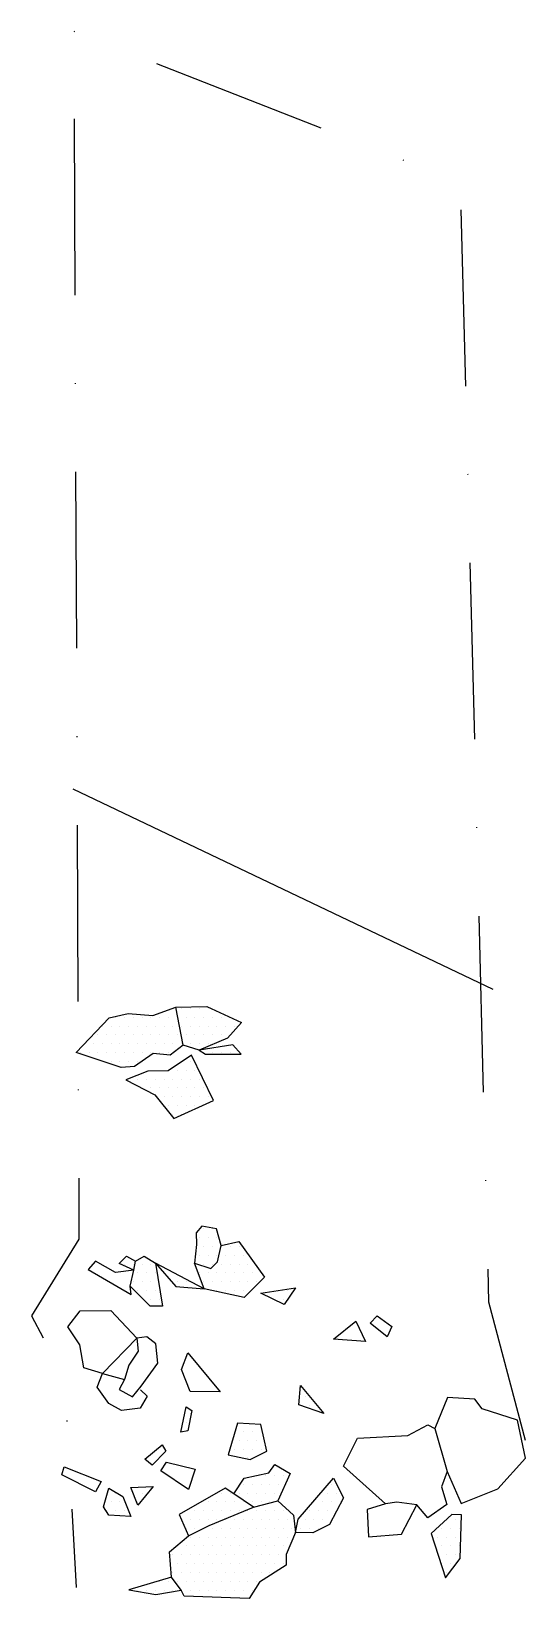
# Model space of a CAD drawing. Header units: metres. Extents: x -261 to -191, y -1541 to -1319.
import ezdxf

# ---------------------------------------------------------------- set-up
doc = ezdxf.new("R2010")
doc.units = ezdxf.units.M
doc.header["$LTSCALE"] = 25
doc.header["$MEASUREMENT"] = 0
doc.linetypes.add('STRICHPUNKTX2', pattern=[2, 1, -0.5, 0, -0.5])
doc.layers.get('0').update_dxf_attribs({"linetype": 'CONTINUOUS'})
for name, color, linetype in [('BEFUND', 1, 'CONTINUOUS'), ('GRABUNGSGRENZE', 3, 'STRICHPUNKTX2'), ('STEINE', 4, 'CONTINUOUS'), ('STEINESCHRAFF', 4, 'CONTINUOUS')]:
    doc.layers.add(name, color=color, linetype=linetype)

# ---------------------------------------------------------------- blocks, each defined once
blk = doc.blocks.new('*X1')
at = {"color": 0}
for p, q in [((-241.25, -1457.5), (-241.25, -1457.5)), ((-240, -1457.5), (-240, -1457.5)), ((-238.75, -1457.5), (-238.75, -1457.5)), ((-237.5, -1457.5), (-237.5, -1457.5)), ((-236.25, -1457.5), (-236.25, -1457.5)), ((-251.25, -1460), (-251.25, -1460)), ((-250, -1460), (-250, -1460)), ((-249.375, -1458.75), (-249.375, -1458.75)), ((-248.75, -1460), (-248.75, -1460)), ((-248.125, -1458.75), (-248.125, -1458.75)), ((-247.5, -1460), (-247.5, -1460)), ((-246.875, -1458.75), (-246.875, -1458.75)), ((-246.25, -1460), (-246.25, -1460)), ((-245.625, -1458.75), (-245.625, -1458.75)), ((-245, -1460), (-245, -1460)), ((-244.375, -1458.75), (-244.375, -1458.75)), ((-243.75, -1460), (-243.75, -1460)), ((-243.125, -1458.75), (-243.125, -1458.75)), ((-242.5, -1460), (-242.5, -1460)), ((-241.875, -1458.75), (-241.875, -1458.75)), ((-241.25, -1460), (-241.25, -1460)), ((-240.625, -1458.75), (-240.625, -1458.75)), ((-240, -1460), (-240, -1460)), ((-239.375, -1458.75), (-239.375, -1458.75)), ((-238.75, -1460), (-238.75, -1460)), ((-238.125, -1458.75), (-238.125, -1458.75)), ((-237.5, -1460), (-237.5, -1460)), ((-236.875, -1458.75), (-236.875, -1458.75)), ((-236.25, -1460), (-236.25, -1460)), ((-235.625, -1458.75), (-235.625, -1458.75)), ((-235, -1460), (-235, -1460)), ((-234.375, -1458.75), (-234.375, -1458.75)), ((-233.75, -1460), (-233.75, -1460)), ((-232.5, -1460), (-232.5, -1460)), ((-253.75, -1462.5), (-253.75, -1462.5)), ((-252.5, -1462.5), (-252.5, -1462.5)), ((-251.875, -1461.25), (-251.875, -1461.25)), ((-251.25, -1462.5), (-251.25, -1462.5)), ((-250.625, -1461.25), (-250.625, -1461.25)), ((-250, -1462.5), (-250, -1462.5)), ((-249.375, -1461.25), (-249.375, -1461.25)), ((-248.75, -1462.5), (-248.75, -1462.5)), ((-248.125, -1461.25), (-248.125, -1461.25)), ((-247.5, -1462.5), (-247.5, -1462.5)), ((-246.875, -1461.25), (-246.875, -1461.25)), ((-246.25, -1462.5), (-246.25, -1462.5)), ((-245.625, -1461.25), (-245.625, -1461.25)), ((-245, -1462.5), (-245, -1462.5)), ((-244.375, -1461.25), (-244.375, -1461.25)), ((-243.75, -1462.5), (-243.75, -1462.5)), ((-243.125, -1461.25), (-243.125, -1461.25)), ((-242.5, -1462.5), (-242.5, -1462.5)), ((-241.875, -1461.25), (-241.875, -1461.25)), ((-241.25, -1462.5), (-241.25, -1462.5)), ((-240.625, -1461.25), (-240.625, -1461.25)), ((-240, -1462.5), (-240, -1462.5)), ((-239.375, -1461.25), (-239.375, -1461.25)), ((-238.75, -1462.5), (-238.75, -1462.5)), ((-238.125, -1461.25), (-238.125, -1461.25)), ((-237.5, -1462.5), (-237.5, -1462.5)), ((-236.875, -1461.25), (-236.875, -1461.25)), ((-236.25, -1462.5), (-236.25, -1462.5)), ((-235.625, -1461.25), (-235.625, -1461.25)), ((-234.375, -1461.25), (-234.375, -1461.25)), ((-254.375, -1463.75), (-254.375, -1463.75)), ((-253.125, -1463.75), (-253.125, -1463.75)), ((-251.875, -1463.75), (-251.875, -1463.75)), ((-250.625, -1463.75), (-250.625, -1463.75)), ((-250, -1465), (-250, -1465)), ((-249.375, -1463.75), (-249.375, -1463.75)), ((-248.75, -1465), (-248.75, -1465)), ((-248.125, -1463.75), (-248.125, -1463.75)), ((-247.5, -1465), (-247.5, -1465)), ((-246.875, -1463.75), (-246.875, -1463.75)), ((-246.25, -1465), (-246.25, -1465)), ((-245.625, -1463.75), (-245.625, -1463.75)), ((-244.375, -1463.75), (-244.375, -1463.75)), ((-243.125, -1463.75), (-243.125, -1463.75)), ((-241.875, -1463.75), (-241.875, -1463.75)), ((-238.75, -1465), (-238.75, -1465)), ((-236.875, -1463.75), (-236.875, -1463.75)), ((-235.625, -1463.75), (-235.625, -1463.75)), ((-234.375, -1463.75), (-234.375, -1463.75)), ((-233.125, -1463.75), (-233.125, -1463.75)), ((-231.875, -1463.75), (-231.875, -1463.75)), ((-247.5, -1467.5), (-247.5, -1467.5)), ((-246.25, -1467.5), (-246.25, -1467.5)), ((-245, -1467.5), (-245, -1467.5)), ((-243.75, -1467.5), (-243.75, -1467.5)), ((-242.5, -1467.5), (-242.5, -1467.5)), ((-241.25, -1467.5), (-241.25, -1467.5)), ((-240.625, -1466.25), (-240.625, -1466.25)), ((-240, -1467.5), (-240, -1467.5)), ((-239.375, -1466.25), (-239.375, -1466.25)), ((-238.75, -1467.5), (-238.75, -1467.5)), ((-238.125, -1466.25), (-238.125, -1466.25)), ((-237.5, -1467.5), (-237.5, -1467.5)), ((-245.625, -1468.75), (-245.625, -1468.75)), ((-244.375, -1468.75), (-244.375, -1468.75)), ((-243.125, -1468.75), (-243.125, -1468.75)), ((-241.875, -1468.75), (-241.875, -1468.75)), ((-240.625, -1468.75), (-240.625, -1468.75)), ((-239.375, -1468.75), (-239.375, -1468.75)), ((-238.125, -1468.75), (-238.125, -1468.75)), ((-236.875, -1468.75), (-236.875, -1468.75)), ((-242.5, -1470), (-242.5, -1470)), ((-241.875, -1471.25), (-241.875, -1471.25)), ((-241.25, -1470), (-241.25, -1470)), ((-240.625, -1471.25), (-240.625, -1471.25)), ((-240, -1470), (-240, -1470)), ((-239.375, -1471.25), (-239.375, -1471.25)), ((-238.75, -1470), (-238.75, -1470)), ((-238.125, -1471.25), (-238.125, -1471.25)), ((-237.5, -1470), (-237.5, -1470)), ((-236.25, -1470), (-236.25, -1470)), ((-241.25, -1472.5), (-241.25, -1472.5)), ((-240, -1472.5), (-240, -1472.5)), ((-236.875, -1488.75), (-236.875, -1488.75)), ((-235.625, -1488.75), (-235.625, -1488.75)), ((-237.5, -1490), (-237.5, -1490)), ((-236.875, -1491.25), (-236.875, -1491.25)), ((-236.25, -1490), (-236.25, -1490)), ((-235.625, -1491.25), (-235.625, -1491.25)), ((-235, -1490), (-235, -1490)), ((-234.375, -1491.25), (-234.375, -1491.25)), ((-233.125, -1491.25), (-233.125, -1491.25)), ((-231.875, -1491.25), (-231.875, -1491.25)), ((-248.125, -1493.75), (-248.125, -1493.75)), ((-246.875, -1493.75), (-246.875, -1493.75)), ((-245.625, -1493.75), (-245.625, -1493.75)), ((-244.375, -1493.75), (-244.375, -1493.75)), ((-238.125, -1493.75), (-238.125, -1493.75)), ((-237.5, -1492.5), (-237.5, -1492.5)), ((-236.875, -1493.75), (-236.875, -1493.75)), ((-236.25, -1492.5), (-236.25, -1492.5)), ((-235.625, -1493.75), (-235.625, -1493.75)), ((-235, -1492.5), (-235, -1492.5)), ((-234.375, -1493.75), (-234.375, -1493.75)), ((-233.75, -1492.5), (-233.75, -1492.5)), ((-233.125, -1493.75), (-233.125, -1493.75)), ((-232.5, -1492.5), (-232.5, -1492.5)), ((-231.875, -1493.75), (-231.875, -1493.75)), ((-231.25, -1492.5), (-231.25, -1492.5)), ((-230.625, -1493.75), (-230.625, -1493.75)), ((-246.875, -1496.25), (-246.875, -1496.25)), ((-246.25, -1495), (-246.25, -1495)), ((-245.625, -1496.25), (-245.625, -1496.25)), ((-245, -1495), (-245, -1495)), ((-244.375, -1496.25), (-244.375, -1496.25)), ((-243.75, -1495), (-243.75, -1495)), ((-242.5, -1495), (-242.5, -1495)), ((-241.25, -1495), (-241.25, -1495)), ((-240.625, -1496.25), (-240.625, -1496.25)), ((-239.375, -1496.25), (-239.375, -1496.25)), ((-237.5, -1495), (-237.5, -1495)), ((-236.875, -1496.25), (-236.875, -1496.25)), ((-236.25, -1495), (-236.25, -1495)), ((-235.625, -1496.25), (-235.625, -1496.25)), ((-235, -1495), (-235, -1495)), ((-234.375, -1496.25), (-234.375, -1496.25)), ((-233.75, -1495), (-233.75, -1495)), ((-233.125, -1496.25), (-233.125, -1496.25)), ((-232.5, -1495), (-232.5, -1495)), ((-231.875, -1496.25), (-231.875, -1496.25)), ((-231.25, -1495), (-231.25, -1495)), ((-230.625, -1496.25), (-230.625, -1496.25)), ((-230, -1495), (-230, -1495)), ((-229.375, -1496.25), (-229.375, -1496.25)), ((-228.75, -1495), (-228.75, -1495)), ((-246.25, -1497.5), (-246.25, -1497.5)), ((-245, -1497.5), (-245, -1497.5)), ((-243.75, -1497.5), (-243.75, -1497.5)), ((-235, -1497.5), (-235, -1497.5)), ((-233.75, -1497.5), (-233.75, -1497.5)), ((-232.5, -1497.5), (-232.5, -1497.5)), ((-231.25, -1497.5), (-231.25, -1497.5)), ((-226.25, -1497.5), (-226.25, -1497.5)), ((-225, -1497.5), (-225, -1497.5)), ((-244.375, -1498.75), (-244.375, -1498.75)), ((-243.125, -1498.75), (-243.125, -1498.75)), ((-226.875, -1498.75), (-226.875, -1498.75)), ((-225.625, -1498.75), (-225.625, -1498.75)), ((-223.125, -1511.25), (-223.125, -1511.25)), ((-223.125, -1513.75), (-223.125, -1513.75)), ((-222.5, -1512.5), (-222.5, -1512.5)), ((-221.875, -1513.75), (-221.875, -1513.75)), ((-239.375, -1516.25), (-239.375, -1516.25)), ((-238.75, -1515), (-238.75, -1515)), ((-240, -1517.5), (-240, -1517.5)), ((-231.25, -1517.5), (-231.25, -1517.5)), ((-230, -1517.5), (-230, -1517.5)), ((-228.75, -1517.5), (-228.75, -1517.5)), ((-232.5, -1520), (-232.5, -1520)), ((-231.875, -1518.75), (-231.875, -1518.75)), ((-231.25, -1520), (-231.25, -1520)), ((-230.625, -1518.75), (-230.625, -1518.75)), ((-230, -1520), (-230, -1520)), ((-229.375, -1518.75), (-229.375, -1518.75)), ((-228.75, -1520), (-228.75, -1520)), ((-230.625, -1521.25), (-230.625, -1521.25)), ((-231.25, -1525), (-231.25, -1525)), ((-230, -1525), (-230, -1525)), ((-229.375, -1523.75), (-229.375, -1523.75)), ((-228.75, -1525), (-228.75, -1525)), ((-228.125, -1523.75), (-228.125, -1523.75)), ((-227.5, -1525), (-227.5, -1525)), ((-226.875, -1523.75), (-226.875, -1523.75)), ((-226.25, -1525), (-226.25, -1525)), ((-225.625, -1523.75), (-225.625, -1523.75)), ((-218.75, -1525), (-218.75, -1525)), ((-250, -1527.5), (-250, -1527.5)), ((-249.375, -1526.25), (-249.375, -1526.25)), ((-248.75, -1527.5), (-248.75, -1527.5)), ((-246.25, -1527.5), (-246.25, -1527.5)), ((-245.625, -1526.25), (-245.625, -1526.25)), ((-236.25, -1527.5), (-236.25, -1527.5)), ((-235, -1527.5), (-235, -1527.5)), ((-234.375, -1526.25), (-234.375, -1526.25)), ((-233.75, -1527.5), (-233.75, -1527.5)), ((-233.125, -1526.25), (-233.125, -1526.25)), ((-232.5, -1527.5), (-232.5, -1527.5)), ((-231.875, -1526.25), (-231.875, -1526.25)), ((-231.25, -1527.5), (-231.25, -1527.5)), ((-230.625, -1526.25), (-230.625, -1526.25)), ((-230, -1527.5), (-230, -1527.5)), ((-229.375, -1526.25), (-229.375, -1526.25)), ((-228.75, -1527.5), (-228.75, -1527.5)), ((-228.125, -1526.25), (-228.125, -1526.25)), ((-227.5, -1527.5), (-227.5, -1527.5)), ((-226.875, -1526.25), (-226.875, -1526.25)), ((-226.25, -1527.5), (-226.25, -1527.5)), ((-221.25, -1527.5), (-221.25, -1527.5)), ((-220, -1527.5), (-220, -1527.5)), ((-219.375, -1526.25), (-219.375, -1526.25)), ((-218.75, -1527.5), (-218.75, -1527.5)), ((-218.125, -1526.25), (-218.125, -1526.25)), ((-217.5, -1527.5), (-217.5, -1527.5)), ((-250.625, -1528.75), (-250.625, -1528.75)), ((-249.375, -1528.75), (-249.375, -1528.75)), ((-248.125, -1528.75), (-248.125, -1528.75)), ((-239.375, -1528.75), (-239.375, -1528.75)), ((-238.125, -1528.75), (-238.125, -1528.75)), ((-236.875, -1528.75), (-236.875, -1528.75)), ((-235.625, -1528.75), (-235.625, -1528.75)), ((-234.375, -1528.75), (-234.375, -1528.75)), ((-233.125, -1528.75), (-233.125, -1528.75)), ((-231.875, -1528.75), (-231.875, -1528.75)), ((-230.625, -1528.75), (-230.625, -1528.75)), ((-229.375, -1528.75), (-229.375, -1528.75)), ((-228.125, -1528.75), (-228.125, -1528.75)), ((-226.875, -1528.75), (-226.875, -1528.75)), ((-225.625, -1528.75), (-225.625, -1528.75)), ((-221.875, -1528.75), (-221.875, -1528.75)), ((-220.625, -1528.75), (-220.625, -1528.75)), ((-219.375, -1528.75), (-219.375, -1528.75)), ((-218.125, -1528.75), (-218.125, -1528.75)), ((-240, -1530), (-240, -1530)), ((-239.375, -1531.25), (-239.375, -1531.25)), ((-238.75, -1530), (-238.75, -1530)), ((-238.125, -1531.25), (-238.125, -1531.25)), ((-237.5, -1530), (-237.5, -1530)), ((-236.875, -1531.25), (-236.875, -1531.25)), ((-236.25, -1530), (-236.25, -1530)), ((-235.625, -1531.25), (-235.625, -1531.25)), ((-235, -1530), (-235, -1530)), ((-234.375, -1531.25), (-234.375, -1531.25)), ((-233.75, -1530), (-233.75, -1530)), ((-233.125, -1531.25), (-233.125, -1531.25)), ((-232.5, -1530), (-232.5, -1530)), ((-231.875, -1531.25), (-231.875, -1531.25)), ((-231.25, -1530), (-231.25, -1530)), ((-230.625, -1531.25), (-230.625, -1531.25)), ((-230, -1530), (-230, -1530)), ((-229.375, -1531.25), (-229.375, -1531.25)), ((-228.75, -1530), (-228.75, -1530)), ((-228.125, -1531.25), (-228.125, -1531.25)), ((-227.5, -1530), (-227.5, -1530)), ((-226.875, -1531.25), (-226.875, -1531.25)), ((-226.25, -1530), (-226.25, -1530)), ((-225.625, -1531.25), (-225.625, -1531.25)), ((-225, -1530), (-225, -1530)), ((-224.375, -1531.25), (-224.375, -1531.25)), ((-223.125, -1531.25), (-223.125, -1531.25)), ((-222.5, -1530), (-222.5, -1530)), ((-221.875, -1531.25), (-221.875, -1531.25)), ((-221.25, -1530), (-221.25, -1530)), ((-220.625, -1531.25), (-220.625, -1531.25)), ((-220, -1530), (-220, -1530)), ((-218.75, -1530), (-218.75, -1530)), ((-203.125, -1531.25), (-203.125, -1531.25)), ((-201.875, -1531.25), (-201.875, -1531.25)), ((-201.25, -1530), (-201.25, -1530)), ((-200.625, -1531.25), (-200.625, -1531.25)), ((-240.625, -1533.75), (-240.625, -1533.75)), ((-239.375, -1533.75), (-239.375, -1533.75)), ((-238.75, -1532.5), (-238.75, -1532.5)), ((-238.125, -1533.75), (-238.125, -1533.75)), ((-237.5, -1532.5), (-237.5, -1532.5)), ((-236.875, -1533.75), (-236.875, -1533.75)), ((-236.25, -1532.5), (-236.25, -1532.5)), ((-235.625, -1533.75), (-235.625, -1533.75)), ((-235, -1532.5), (-235, -1532.5)), ((-234.375, -1533.75), (-234.375, -1533.75)), ((-233.75, -1532.5), (-233.75, -1532.5)), ((-233.125, -1533.75), (-233.125, -1533.75)), ((-232.5, -1532.5), (-232.5, -1532.5)), ((-231.875, -1533.75), (-231.875, -1533.75)), ((-231.25, -1532.5), (-231.25, -1532.5)), ((-230.625, -1533.75), (-230.625, -1533.75)), ((-230, -1532.5), (-230, -1532.5)), ((-229.375, -1533.75), (-229.375, -1533.75)), ((-228.75, -1532.5), (-228.75, -1532.5)), ((-228.125, -1533.75), (-228.125, -1533.75)), ((-227.5, -1532.5), (-227.5, -1532.5)), ((-226.875, -1533.75), (-226.875, -1533.75)), ((-226.25, -1532.5), (-226.25, -1532.5)), ((-225.625, -1533.75), (-225.625, -1533.75)), ((-225, -1532.5), (-225, -1532.5)), ((-203.75, -1532.5), (-203.75, -1532.5)), ((-203.125, -1533.75), (-203.125, -1533.75)), ((-202.5, -1532.5), (-202.5, -1532.5)), ((-201.875, -1533.75), (-201.875, -1533.75)), ((-201.25, -1532.5), (-201.25, -1532.5)), ((-200.625, -1533.75), (-200.625, -1533.75)), ((-241.25, -1535), (-241.25, -1535)), ((-240.625, -1536.25), (-240.625, -1536.25)), ((-240, -1535), (-240, -1535)), ((-239.375, -1536.25), (-239.375, -1536.25)), ((-238.75, -1535), (-238.75, -1535)), ((-238.125, -1536.25), (-238.125, -1536.25)), ((-237.5, -1535), (-237.5, -1535)), ((-236.875, -1536.25), (-236.875, -1536.25)), ((-236.25, -1535), (-236.25, -1535)), ((-235.625, -1536.25), (-235.625, -1536.25)), ((-235, -1535), (-235, -1535)), ((-234.375, -1536.25), (-234.375, -1536.25)), ((-233.75, -1535), (-233.75, -1535)), ((-233.125, -1536.25), (-233.125, -1536.25)), ((-232.5, -1535), (-232.5, -1535)), ((-231.875, -1536.25), (-231.875, -1536.25)), ((-231.25, -1535), (-231.25, -1535)), ((-230.625, -1536.25), (-230.625, -1536.25)), ((-230, -1535), (-230, -1535)), ((-229.375, -1536.25), (-229.375, -1536.25)), ((-228.75, -1535), (-228.75, -1535)), ((-228.125, -1536.25), (-228.125, -1536.25)), ((-227.5, -1535), (-227.5, -1535)), ((-226.875, -1536.25), (-226.875, -1536.25)), ((-226.25, -1535), (-226.25, -1535)), ((-225.625, -1536.25), (-225.625, -1536.25)), ((-203.125, -1536.25), (-203.125, -1536.25)), ((-202.5, -1535), (-202.5, -1535)), ((-201.875, -1536.25), (-201.875, -1536.25)), ((-201.25, -1535), (-201.25, -1535)), ((-241.25, -1537.5), (-241.25, -1537.5)), ((-240, -1537.5), (-240, -1537.5)), ((-238.75, -1537.5), (-238.75, -1537.5)), ((-237.5, -1537.5), (-237.5, -1537.5)), ((-236.25, -1537.5), (-236.25, -1537.5)), ((-235, -1537.5), (-235, -1537.5)), ((-233.75, -1537.5), (-233.75, -1537.5)), ((-232.5, -1537.5), (-232.5, -1537.5)), ((-231.25, -1537.5), (-231.25, -1537.5)), ((-230, -1537.5), (-230, -1537.5)), ((-228.75, -1537.5), (-228.75, -1537.5)), ((-227.5, -1537.5), (-227.5, -1537.5)), ((-202.5, -1537.5), (-202.5, -1537.5)), ((-246.25, -1540), (-246.25, -1540)), ((-245, -1540), (-245, -1540)), ((-243.75, -1540), (-243.75, -1540)), ((-243.125, -1538.75), (-243.125, -1538.75)), ((-242.5, -1540), (-242.5, -1540)), ((-241.875, -1538.75), (-241.875, -1538.75)), ((-241.25, -1540), (-241.25, -1540)), ((-240.625, -1538.75), (-240.625, -1538.75)), ((-240, -1540), (-240, -1540)), ((-239.375, -1538.75), (-239.375, -1538.75)), ((-238.75, -1540), (-238.75, -1540)), ((-238.125, -1538.75), (-238.125, -1538.75)), ((-237.5, -1540), (-237.5, -1540)), ((-236.875, -1538.75), (-236.875, -1538.75)), ((-236.25, -1540), (-236.25, -1540)), ((-235.625, -1538.75), (-235.625, -1538.75)), ((-235, -1540), (-235, -1540)), ((-234.375, -1538.75), (-234.375, -1538.75)), ((-233.75, -1540), (-233.75, -1540)), ((-233.125, -1538.75), (-233.125, -1538.75)), ((-232.5, -1540), (-232.5, -1540)), ((-231.875, -1538.75), (-231.875, -1538.75)), ((-231.25, -1540), (-231.25, -1540)), ((-230.625, -1538.75), (-230.625, -1538.75)), ((-230, -1540), (-230, -1540)), ((-229.375, -1538.75), (-229.375, -1538.75))]:
    blk.add_line(p, q, dxfattribs=at)

msp = doc.modelspace()

# ---------------------------------------------------------------- linework, layer by layer
at = {"layer": 'BEFUND'}
msp.add_lwpolyline([(-195.86, -1454.82), (-255.37, -1426.37)], dxfattribs=at)
at = {"layer": 'GRABUNGSGRENZE', "flags": 128}
msp.add_lwpolyline([(-191.24, -1518.78), (-196.44, -1499.18), (-200.46, -1340.33), (-255.32, -1318.87), (-254.57, -1490.22), (-261.32, -1501.09), (-256.62, -1509.87), (-254.95, -1539.63)], dxfattribs=at)
at = {"layer": 'STEINE'}
for points in [[(-239.81, -1462.71), (-241.65, -1464.14), (-244.05, -1463.89), (-246.7, -1465.72), (-248.59, -1465.88), (-254.97, -1463.73), (-250.27, -1458.83), (-247.57, -1458.22), (-244.1, -1458.48), (-240.83, -1457.3)], [(-239.81, -1462.71), (-240.83, -1457.3), (-236.44, -1457.2), (-231.54, -1459.5), (-233.53, -1461.7), (-237.51, -1463.43), (-239.81, -1462.71)], [(-237.51, -1463.43), (-236.65, -1463.99), (-231.59, -1463.99), (-232.77, -1462.67), (-237.51, -1463.43)], [(-238.59, -1464.14), (-241.91, -1466.34), (-244.82, -1466.39), (-247.93, -1467.61), (-243.8, -1469.76), (-241.14, -1473.08), (-235.48, -1470.53), (-238.59, -1464.14)], [(-234.41, -1491.1), (-235.07, -1488.75), (-237.17, -1488.39), (-237.93, -1489.31), (-237.88, -1490.99), (-238.19, -1493.65)], [(-228.24, -1495.59), (-231.15, -1498.5), (-236.81, -1497.27), (-238.19, -1493.65), (-235.89, -1494.36), (-234.92, -1493.44), (-234.41, -1491.1), (-231.91, -1490.54), (-228.24, -1495.59)], [(-246.77, -1494.61), (-249.37, -1494.97), (-252.23, -1493.34), (-253.25, -1494.51), (-247.18, -1498.08), (-247.33, -1496.91)], [(-246.77, -1494.61), (-248.86, -1493.69), (-247.84, -1492.62), (-246.56, -1493.34)], [(-243.7, -1493.64), (-242.74, -1499.72), (-244.47, -1499.72), (-247.33, -1496.91), (-246.77, -1494.61), (-246.56, -1493.34), (-245.34, -1492.62), (-243.7, -1493.64)], [(-236.81, -1497.27), (-243.7, -1493.64), (-240.85, -1496.96), (-236.81, -1497.27)], [(-228.8, -1497.89), (-223.85, -1497.12), (-225.48, -1499.47), (-228.8, -1497.89)], [(-246.36, -1504.26), (-251.21, -1509.26), (-253.87, -1508.49), (-254.43, -1505.23), (-256.16, -1502.67), (-254.42, -1500.38), (-250.03, -1500.33), (-246.36, -1504.26)], [(-213.95, -1504.73), (-218.49, -1504.42), (-215.33, -1501.87), (-213.95, -1504.73)], [(-210.89, -1504.07), (-213.28, -1502.13), (-212.31, -1501.11), (-210.22, -1502.59), (-210.89, -1504.07)], [(-248.1, -1510.13), (-248.86, -1511.56), (-246.98, -1512.58), (-245.75, -1511.1), (-243.4, -1507.83), (-243.66, -1505.08), (-244.93, -1504.06), (-246.36, -1504.26), (-246.16, -1506.1), (-247.49, -1508.09), (-248.1, -1510.13)], [(-234.57, -1511.87), (-238.81, -1511.82), (-240.03, -1508.7), (-239.11, -1506.36), (-234.57, -1511.87)], [(-245.85, -1511.61), (-244.88, -1512.48), (-245.91, -1514.21), (-248.56, -1514.52), (-250.35, -1513.55), (-251.98, -1511.2), (-251.21, -1509.26), (-248.1, -1510.13)], [(-219.87, -1514.94), (-223.4, -1513.71), (-223.14, -1510.96), (-219.87, -1514.94)], [(-240.14, -1517.59), (-239.37, -1514.01), (-238.56, -1514.52), (-239.12, -1517.43), (-240.14, -1517.59)], [(-202.37, -1523.16), (-200.38, -1527.71), (-195.17, -1525.62), (-191.24, -1521.28), (-192.41, -1515.92), (-197.42, -1514.28), (-198.44, -1512.91), (-202.31, -1512.7), (-204.1, -1517.09), (-202.37, -1523.16)], [(-232.07, -1516.31), (-233.4, -1520.8), (-230.29, -1521.47), (-227.94, -1520.3), (-228.76, -1516.52), (-232.07, -1516.31)], [(-202.37, -1523.16), (-203.19, -1525.36), (-202.42, -1527.86), (-205.13, -1529.75), (-206.66, -1527.91), (-209.52, -1527.55), (-211.1, -1527.75), (-217.07, -1522.44), (-215.08, -1518.46), (-207.93, -1518.06), (-205.12, -1516.58), (-204.1, -1517.09)], [(-244.17, -1522.28), (-245.24, -1521.41), (-242.79, -1519.42), (-242.23, -1520.29), (-244.17, -1522.28)], [(-252.24, -1526.05), (-256.99, -1523.65), (-256.68, -1522.53), (-251.42, -1524.62), (-252.24, -1526.05)], [(-242.95, -1523.1), (-242.18, -1521.87), (-238.1, -1522.84), (-239.02, -1525.75), (-242.95, -1523.1)], [(-229.83, -1528.26), (-232.59, -1526.37), (-231.16, -1524.12), (-227.64, -1523.36), (-226.82, -1522.18), (-224.62, -1523.46), (-226.36, -1527.34)], [(-246.22, -1527.94), (-247.19, -1525.44), (-244.07, -1525.29), (-246.22, -1527.94)], [(-223.5, -1529.94), (-218.5, -1524.13), (-217.07, -1526.93), (-219.06, -1530.71), (-221.41, -1531.88), (-223.86, -1531.83), (-223.5, -1529.94)], [(-247.19, -1529.58), (-250.35, -1529.37), (-251.07, -1528.2), (-250.35, -1525.54), (-248.36, -1526.72), (-247.19, -1529.58)], [(-240.1, -1540.04), (-241.47, -1538.15), (-241.73, -1534.58), (-239.02, -1532.29), (-236.11, -1530.86), (-229.83, -1528.26), (-226.36, -1527.34), (-224.17, -1529.38), (-223.86, -1531.83), (-225.19, -1534.95), (-225.19, -1536.48), (-228.97, -1538.87), (-230.45, -1541.22), (-239.64, -1540.86), (-240.1, -1540.04)], [(-232.59, -1526.37), (-233.86, -1525.55), (-240.35, -1529.27), (-239.02, -1532.29)], [(-211.1, -1527.75), (-213.7, -1528.57), (-213.5, -1532.45), (-208.86, -1532.09), (-206.66, -1527.91)], [(-201.71, -1529.29), (-204.62, -1531.99), (-202.58, -1538.27), (-200.54, -1535.52), (-200.33, -1529.34), (-201.71, -1529.29)], [(-241.47, -1538.15), (-247.5, -1539.99), (-243.67, -1540.65), (-240.1, -1540.04)]]:
    msp.add_lwpolyline(points, dxfattribs=at)

# ---------------------------------------------------------------- block references
at = {"layer": 'STEINESCHRAFF'}
msp.add_blockref('*X1', (0, 0), dxfattribs=at)

doc.saveas('drawing.dxf')
